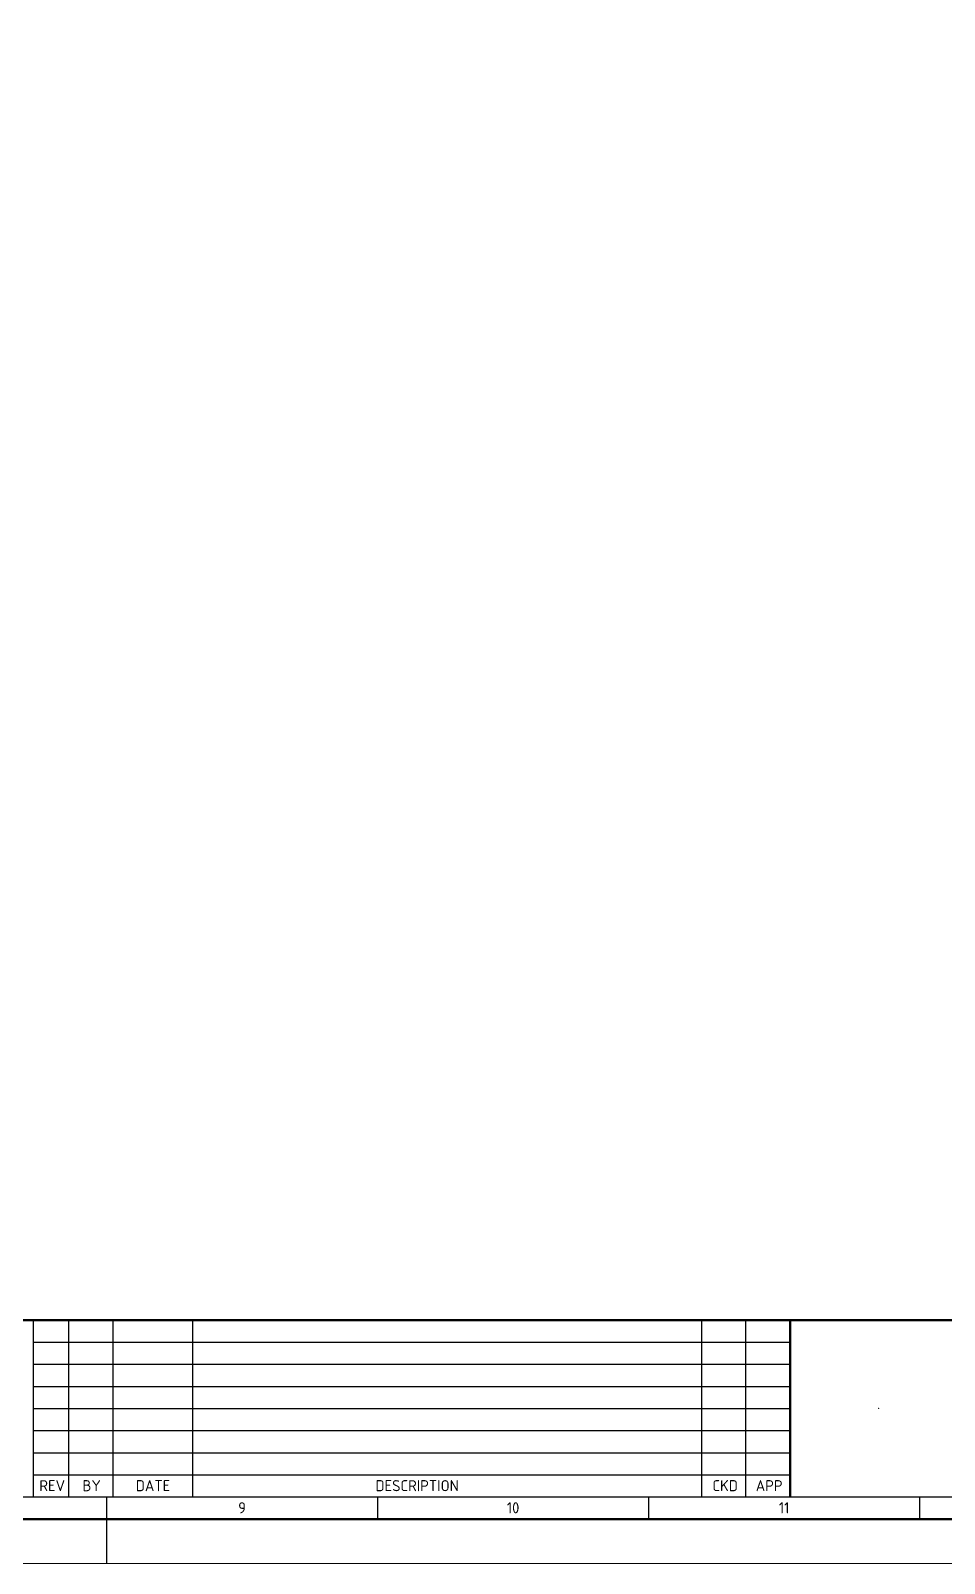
# Paper-space layout 'B1' of a CAD drawing. Header units: millimetres. Extents: x 0 to 1000, y 0 to 707.
# Drawn here: x 482.8 to 689.3, y 0 to 346.4 of the extents above; entities that cross this region are included whole.
import ezdxf
from ezdxf.enums import TextEntityAlignment as Align

# ---------------------------------------------------------------- set-up
doc = ezdxf.new("R2010")
doc.units = ezdxf.units.MM
doc.header["$MEASUREMENT"] = 0
doc.linetypes.add('DGN Style 2', pattern=[14.053682, 8.432209, -5.621473])
doc.layers.add('G_Border', color=7, linetype='Continuous', lineweight=18)
doc.styles.add('Style-ISO3098B', font='ISO3098B.shx')

# ---------------------------------------------------------------- blocks, each defined once
blk = doc.blocks.new('RTB1')
at = {"layer": 'G_Border', "color": 30, "linetype": 'Continuous', "lineweight": 50}
for p, q in [((985, 55), (15, 55)), ((654.5, 15), (654.5, 55))]:
    blk.add_line(p, q, dxfattribs=at)
at = {"layer": 'G_Border', "color": 230, "linetype": 'Continuous', "lineweight": 25}
for p, q in [((483.5, 15), (483.5, 55)), ((491.5, 15), (491.5, 55)), ((501.5, 15), (501.5, 55)), ((519.5, 15), (519.5, 55)), ((634.5, 15), (634.5, 55)), ((644.5, 15), (644.5, 55)), ((483.5, 50), (654.5, 50)), ((483.5, 45), (654.5, 45)), ((483.5, 40), (654.5, 40)), ((483.5, 35), (654.5, 35)), ((483.5, 30), (654.5, 30)), ((483.5, 25), (654.5, 25)), ((483.5, 20), (654.5, 20)), ((500, 15), (500, 0)), ((561.25, 15), (561.25, 10)), ((622.5, 15), (622.5, 10)), ((683.75, 15), (683.75, 10))]:
    blk.add_line(p, q, dxfattribs=at)
at = {"layer": 'G_Border', "color": 7, "linetype": 'Continuous', "lineweight": 18}
blk.add_point((674.5, 35), dxfattribs=at)
blk.add_3dface([(0, 0), (1000, 0), (1000, 707), (0, 707)], dxfattribs=at)
at = {"layer": 'G_Border', "color": 30, "linetype": 'Continuous', "lineweight": 50}
blk.add_3dface([(10, 10), (990, 10), (990, 697), (10, 697)], dxfattribs=at)
at = {"layer": 'G_Border', "color": 230, "linetype": 'Continuous', "lineweight": 25}
blk.add_3dface([(15, 15), (985, 15), (985, 692), (15, 692)], dxfattribs=at)
at = {"layer": 'G_Border', "color": 7, "linetype": 'Continuous', "lineweight": 25, "style": 'Style-ISO3098B'}
for s, p in [('REV', (487.71, 17.56)), ('BY', (496.64, 17.56)), ('DATE', (510.5, 17.56)), ('DESCRIPTION', (570.18, 17.56)), ('9', (530.62, 12.56)), ('10', (591.87, 12.56)), ('11', (653.12, 12.56))]:
    blk.add_text(s, height=2.5, dxfattribs=at).set_placement(p, align=Align.MIDDLE_CENTER)
at = {"layer": 'G_Border', "color": 7, "linetype": 'DGN Style 2', "lineweight": 25, "style": 'Style-ISO3098B'}
for s, p in [('CKD', (639.79, 17.56)), ('APP', (649.74, 17.56))]:
    blk.add_text(s, height=2.5, dxfattribs=at).set_placement(p, align=Align.MIDDLE_CENTER)
at = {"layer": 'G_Border', "color": 7, "linetype": 'Continuous', "lineweight": 25, "style": 'Style-ISO3098B'}
for tag, height, p in [('110 Ref1', 2.5, (26.25, 53.75)), ('118 Ref9', 2.5, (167.5, 53.75)), ('026 Rev1', 2.5, (309, 53.75)), ('027 By1', 2.5, (316.75, 53.75)), ('028 Date1', 2.5, (326.75, 53.75)), ('029 Description1', 2.5, (344.75, 53.75)), ('030 Ckd1', 2.5, (459.75, 53.75)), ('031 App1', 2.5, (469.75, 53.75)), ('068 Rev8', 2.5, (485, 53.75)), ('069 By8', 2.5, (492.75, 53.75)), ('070 Date8', 2.5, (502.75, 53.75)), ('071 Description8', 2.5, (520.75, 53.75)), ('072 Ckd8', 2.5, (635.75, 53.75)), ('073 App8', 2.5, (645.75, 53.75)), ('009 Drawn', 2.5, (731.75, 53.75)), ('010 Drawn Date', 2.5, (761.75, 53.75)), ('111 Ref2', 2.5, (26.25, 48.75)), ('119 Ref10', 2.5, (167.5, 48.75)), ('032 Rev2', 2.5, (309, 48.75)), ('033 By2', 2.5, (316.75, 48.75)), ('034 Date2', 2.5, (326.75, 48.75)), ('035 Description2', 2.5, (344.75, 48.75)), ('036 Ckd2', 2.5, (459.75, 48.75)), ('037 App2', 2.5, (469.75, 48.75)), ('074 Rev9', 2.5, (485, 48.75)), ('075 By9', 2.5, (492.75, 48.75)), ('076 Date9', 2.5, (502.75, 48.75)), ('077 Description9', 2.5, (520.75, 48.75)), ('078 Ckd9', 2.5, (635.75, 48.75)), ('079 App9', 2.5, (645.75, 48.75)), ('011 Traced', 2.5, (731.75, 48.75)), ('012 Traced Date', 2.5, (761.75, 48.75)), ('112 Ref3', 2.5, (26.25, 43.75)), ('120 Ref11', 2.5, (167.5, 43.75)), ('038 Rev3', 2.5, (309, 43.75)), ('039 By3', 2.5, (316.75, 43.75)), ('040 Date3', 2.5, (326.75, 43.75)), ('041 Description3', 2.5, (344.75, 43.75)), ('042 Ckd3', 2.5, (459.75, 43.75)), ('043 App3', 2.5, (469.75, 43.75)), ('080 Rev10', 2.5, (485, 43.75)), ('081 By10', 2.5, (492.75, 43.75)), ('082 Date10', 2.5, (502.75, 43.75)), ('083 Description10', 2.5, (520.75, 43.75)), ('084 Ckd10', 2.5, (635.75, 43.75)), ('085 App10', 2.5, (645.75, 43.75)), ('013 Checked', 2.5, (731.75, 43.75)), ('014 Checked Date', 2.5, (761.75, 43.75)), ('113 Ref4', 2.5, (26.25, 38.75)), ('121 Ref12', 2.5, (167.5, 38.75)), ('044 Rev4', 2.5, (309, 38.75)), ('045 By4', 2.5, (316.75, 38.75)), ('046 Date4', 2.5, (326.75, 38.75)), ('047 Description4', 2.5, (344.75, 38.75)), ('048 Ckd4', 2.5, (459.75, 38.75)), ('049 App4', 2.5, (469.75, 38.75)), ('086 Rev11', 2.5, (485, 38.75)), ('087 By11', 2.5, (492.75, 38.75)), ('088 Date11', 2.5, (502.75, 38.75)), ('089 Description11', 2.5, (520.75, 38.75)), ('090 Ckd11', 2.5, (635.75, 38.75)), ('091 App11', 2.5, (645.75, 38.75)), ('015 Supt Draft', 2.5, (731.75, 38.75)), ('016 Supt Draft Date', 2.5, (761.75, 38.75)), ('114 Ref5', 2.5, (26.25, 33.75)), ('122 Ref13', 2.5, (167.5, 33.75)), ('050 Rev5', 2.5, (309, 33.75)), ('051 By5', 2.5, (316.75, 33.75)), ('052 Date5', 2.5, (326.75, 33.75)), ('053 Description5', 2.5, (344.75, 33.75)), ('054 Ckd5', 2.5, (459.75, 33.75)), ('055 App5', 2.5, (469.75, 33.75)), ('092 Rev12', 2.5, (485, 33.75)), ('093 By12', 2.5, (492.75, 33.75)), ('094 Date12', 2.5, (502.75, 33.75)), ('095 Description12', 2.5, (520.75, 33.75)), ('096 Ckd12', 2.5, (635.75, 33.75)), ('097 App12', 2.5, (645.75, 33.75)), ('017 Proj Eng', 2.5, (731.75, 33.75)), ('018 Proj Eng Date', 2.5, (761.75, 33.75)), ('115 Ref6', 2.5, (26.25, 28.75)), ('123 Ref14', 2.5, (167.5, 28.75)), ('056 Rev6', 2.5, (309, 28.75)), ('057 By6', 2.5, (316.75, 28.75)), ('058 Date6', 2.5, (326.75, 28.75)), ('059 Description6', 2.5, (344.75, 28.75)), ('060 Ckd6', 2.5, (459.75, 28.75)), ('061 App6', 2.5, (469.75, 28.75)), ('098 Rev13', 2.5, (485, 28.75)), ('099 By13', 2.5, (492.75, 28.75)), ('100 Date13', 2.5, (502.75, 28.75)), ('101 Description13', 2.5, (520.75, 28.75)), ('102 Ckd13', 2.5, (635.75, 28.75)), ('103 App13', 2.5, (645.75, 28.75)), ('019 Approved', 2.5, (731.75, 28.75)), ('020 Approved Date', 2.5, (761.75, 28.75)), ('006 Drawing Number', 3.5, (923.25, 26.25)), ('007 Title Rev', 3.5, (976.7, 26.25)), ('116 Ref7', 2.5, (26.25, 23.75)), ('124 Ref15', 2.5, (167.5, 23.75)), ('062 Rev7', 2.5, (309, 23.75)), ('063 By7', 2.5, (316.75, 23.75)), ('064 Date7', 2.5, (326.75, 23.75)), ('065 Description7', 2.5, (344.75, 23.75)), ('066 Ckd7', 2.5, (459.75, 23.75)), ('067 App7', 2.5, (469.75, 23.75)), ('104 Rev14', 2.5, (485, 23.75)), ('105 By14', 2.5, (492.75, 23.75)), ('106 Date14', 2.5, (502.75, 23.75)), ('107 Description14', 2.5, (520.75, 23.75)), ('108 Ckd14', 2.5, (635.75, 23.75)), ('109 App14', 2.5, (645.75, 23.75)), ('021 App for Const', 2.5, (731.75, 23.75)), ('022 App for Const Date', 2.5, (761.75, 23.75)), ('117 Ref8', 2.5, (26.25, 18.75)), ('125 Ref16', 2.5, (167.5, 18.75)), ('023 Blank Person Title', 2.5, (695.75, 18.75)), ('024 Blank Person Name', 2.5, (731.75, 18.75)), ('025 Blank Person Date', 2.5, (761.75, 18.75))]:
    blk.add_attdef(tag, text='', height=height, dxfattribs=at).set_placement(p, align=Align.TOP_LEFT)
at = {"layer": 'G_Border', "color": 7, "linetype": 'Continuous', "lineweight": 25, "style": 'Style-ISO3098B', "flags": 8}
blk.add_attdef('001 Title Line 1', (0, 0), '', height=3.5, dxfattribs=at)
at = {"layer": 'G_Border', "color": 7, "linetype": 'Continuous', "lineweight": 25, "style": 'Style-ISO3098B'}
for tag, height in [('002 Title Line 2', 3.5), ('003 Title Line 3', 3.5), ('004 Title Line 4', 3.5), ('008 Project Number', 2.5), ('005 Scale', 2.5)]:
    blk.add_attdef(tag, (0, 0), '', height=height, dxfattribs=at)

psp = doc.layouts.new('B1')

# ---------------------------------------------------------------- block references
at = {"layer": 'G_Border', "color": 7, "linetype": 'Continuous', "lineweight": 18}
psp.add_blockref('RTB1', (0, 0), dxfattribs=at)

doc.saveas('drawing.dxf')
